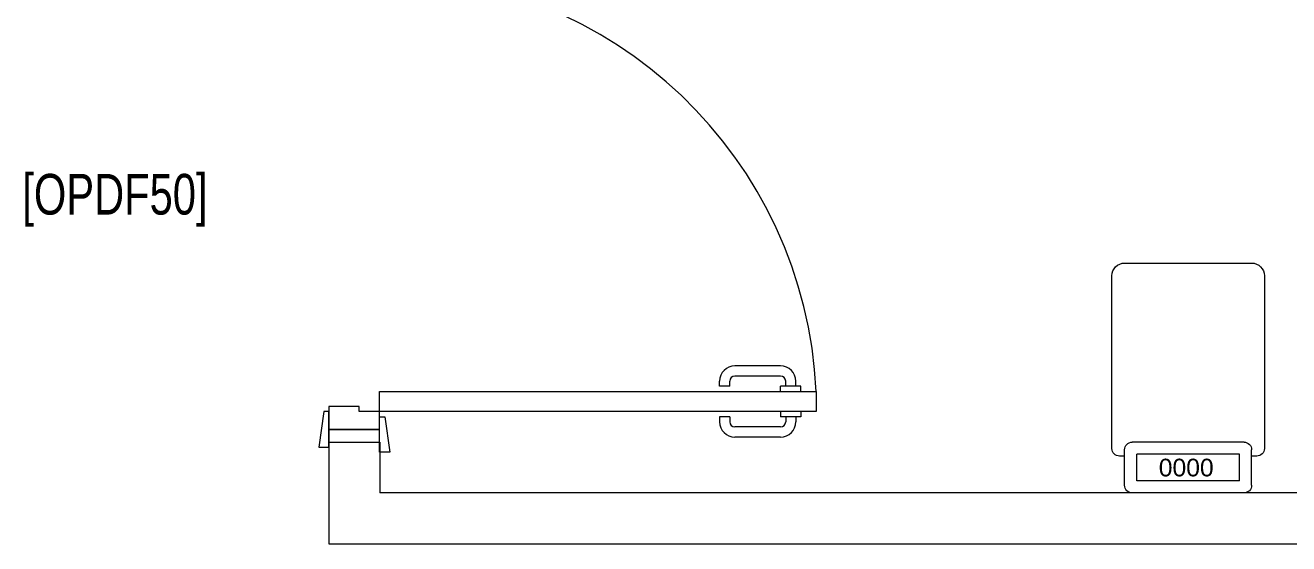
# Model space of a CAD drawing. Extents: x -234346 to 58427, y -132654 to -82394.
# Drawn here: x -37650 to -35163, y -103943 to -102922 of the extents above; entities that cross this region are included whole.
import ezdxf

# ---------------------------------------------------------------- set-up
doc = ezdxf.new("R2010")
doc.units = 0
doc.header["$LTSCALE"] = 8
for name, color, linetype, lineweight in [('72_EGR_BASE_TEXT', 9, 'Continuous', 5), ('72_EGR_EQP_TAG', 9, 'Continuous', 5), ('LOADING', 9, 'Continuous', 5), ('Walls', 9, 'Continuous', 5), ('Wooden Joinery', 9, 'Continuous', 5)]:
    doc.layers.add(name, color=color, linetype=linetype, lineweight=lineweight)
doc.styles.get("Standard").update_dxf_attribs({"font": 'ARIALUNI.TTF'})
doc.styles.add('X3G_ENTITY_9F38', font='swisscl.ttf', dxfattribs={"height": 0.2})

# ---------------------------------------------------------------- blocks, each defined once
blk = doc.blocks.new('A$C72370EFE')
at = {"layer": 'Wooden Joinery'}
for p, q in [((-0.01, -0.04), (-0.02, -0.04)), ((-0.01, -0.03), (-0.01, -0.07)), ((0, -0.03), (-0.01, -0.03)), ((0.04, -0.03), (0.05, -0.03)), ((0.05, -0.03), (0.05, -0.07)), ((0.05, -0.04), (0.06, -0.04)), ((-0.05, -0.07), (-0.05, -0.16)), ((-0.03, -0.07), (-0.03, -0.16)), ((-0.01, -0.06), (-0.02, -0.06)), ((0, -0.07), (-0.01, -0.07)), ((0.04, -0.07), (0.05, -0.07)), ((0.05, -0.06), (0.06, -0.06)), ((0.07, -0.07), (0.07, -0.16)), ((0.09, -0.07), (0.09, -0.16)), ((-0.01, -0.17), (-0.02, -0.17)), ((-0.01, -0.17), (-0.01, -0.19)), ((0.05, -0.17), (0.06, -0.17)), ((0.05, -0.17), (0.05, -0.19)), ((-0.01, -0.19), (-0.02, -0.19)), ((0.05, -0.19), (0.06, -0.19))]:
    blk.add_line(p, q, dxfattribs=at)
for centre, radius, start, end in [((-0.02, -0.07), 0.03, 90, 180), ((0.06, -0.07), 0.03, 0, 90), ((-0.02, -0.07), 0.01, 90, 180), ((0.06, -0.07), 0.01, 0, 90), ((-0.02, -0.16), 0.03, 180, 270), ((-0.02, -0.16), 0.01, 180, 270), ((0.06, -0.16), 0.01, 270, 0), ((0.06, -0.16), 0.03, 270, 0)]:
    blk.add_arc(centre, radius, start, end, dxfattribs=at)
blk = doc.blocks.new('A$C5DAD61B4')
at = {"layer": 'Wooden Joinery'}
for points in [[(80, 959.1), (80, 969.1), (10, 979.1), (10, 959.1)], [(940, 959.1), (940, 969.1), (1010, 979.1), (1010, 959.1)], [(70, 859.1), (70, 849.1), (0, 839.1), (0, 859.1)], [(120, 859.1), (120, 0), (80, 0), (80, 859.1)], [(950, 859.1), (950, 849.1), (1020, 839.1), (1020, 859.1)]]:
    blk.add_lwpolyline(points, close=True, dxfattribs=at)
for points in [[(45, 859.1), (45, 959.1), (20, 959.1), (20, 859.1), (45, 859.1)], [(45, 859.1), (80, 859.1), (80, 899.1), (90, 899.1), (90, 959.1), (45, 959.1), (45, 859.1)], [(975, 859.1), (940, 859.1), (940, 899.1), (930, 899.1), (930, 959.1), (975, 959.1), (975, 859.1)], [(975, 859.1), (975, 959.1), (1000, 959.1), (1000, 859.1), (975, 859.1)]]:
    blk.add_lwpolyline(points, dxfattribs=at)
blk.add_arc((80, 859.1), 860, 272.666, 0, dxfattribs=at)
at = {"layer": 'Wooden Joinery', "xscale": 999.9999999998854, "yscale": 999.9999999998854, "zscale": 999.9999999998854, "rotation": 180}
blk.add_blockref('A$C72370EFE', (120, 0), dxfattribs=at)
blk = doc.blocks.new('HF13461A-P')
at = {"layer": 'LOADING'}
for p, q in [((0.2579, 0.4503), (0.0379, 0.4503)), ((0.0229, 0.4353), (0.0229, 0.3653)), ((0.2493, 0.4266), (0.0466, 0.4266)), ((0.0466, 0.4266), (0.0466, 0.3739)), ((0.2493, 0.4266), (0.2493, 0.3739)), ((0.2729, 0.4353), (0.2729, 0.3653)), ((0.0229, 0.3778), (0.0129, 0.3778)), ((0.2493, 0.3739), (0.0466, 0.3739)), ((0.2829, 0.3778), (0.2729, 0.3778)), ((-0.0021, 0.3628), (-0.0021, 0.0228)), ((0.2579, 0.3503), (0.0379, 0.3503)), ((0.2979, 0.0228), (0.2979, 0.3628)), ((0.0229, -0.0022), (0.2729, -0.0022))]:
    blk.add_line(p, q, dxfattribs=at)
for centre, radius, start, end in [((0.0379, 0.4353), 0.015, 90, 180), ((0.2579, 0.4353), 0.015, 0, 90), ((0.0129, 0.3628), 0.015, 90, 180), ((0.2829, 0.3628), 0.015, 0, 90), ((0.0379, 0.3653), 0.015, 180, 270), ((0.2579, 0.3653), 0.015, 270, 0), ((0.0229, 0.0228), 0.025, 180, 270), ((0.2729, 0.0228), 0.025, 270, 0)]:
    blk.add_arc(centre, radius, start, end, dxfattribs=at)
blk.add_text('0000', height=0.03477, dxfattribs=at).set_placement((0.0901, 0.3829))
blk = doc.blocks.new('1stF')
at = {"layer": 'Walls', "color": 9}
for p, q in [((-37052.3, -103742.6, 0.1), (-36952.3, -103742.6, 0.1)), ((-37052.3, -103742.6, 0.1), (-37052.3, -103942.6, 0.1)), ((-36952.3, -103742.6, 0.1), (-36952.3, -103842.6, 0.1)), ((-32552.3, -103842.6, 0.1), (-36952.3, -103842.6, 0.1)), ((-37052.3, -103942.6, 0.1), (-29052.3, -103942.6, 0.1))]:
    blk.add_line(p, q, dxfattribs=at)
at = {"layer": 'LOADING', "color": 9, "lineweight": 0, "xscale": -1000, "yscale": 1000, "zscale": 1000, "rotation": 180}
blk.add_blockref('HF13461A-P', (-35509.1, -103392.3, 0), dxfattribs=at)
at = {"layer": 'Wooden Joinery', "color": 9, "rotation": 90.00000000000001}
blk.add_blockref('A$C5DAD61B4', (-36093.3, -103762.6, 0.1), dxfattribs=at)
at = {"layer": '72_EGR_BASE_TEXT', "color": 9, "insert": (-37473.4, -103214.6, 0.1), "char_height": 80, "attachment_point": 2, "style": 'X3G_ENTITY_9F38'}
blk.add_mtext('[OPDF50]', dxfattribs=at)

msp = doc.modelspace()

# ---------------------------------------------------------------- block references
at = {"layer": '72_EGR_EQP_TAG'}
msp.add_blockref('1stF', (0, 0), dxfattribs=at)

doc.saveas('drawing.dxf')
